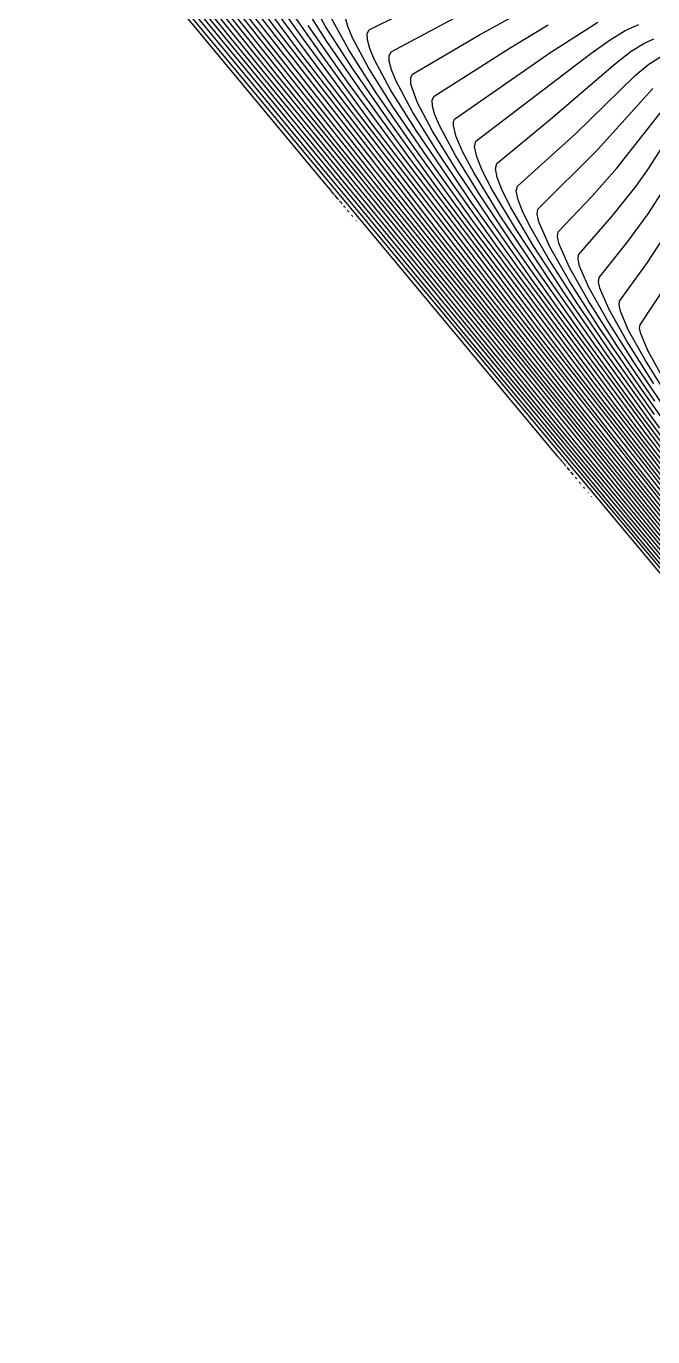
# Model space of a CAD drawing. Header units: inches. Extents: x 2608994 to 2618701, y 1261813 to 1271655.
# Drawn here: x 2609643 to 2610696, y 1262946 to 1265149 of the extents above; entities that cross this region are included whole.
import ezdxf

# ---------------------------------------------------------------- set-up
doc = ezdxf.new("R2010")
doc.units = ezdxf.units.IN
doc.header["$MEASUREMENT"] = 0

msp = doc.modelspace()

# ---------------------------------------------------------------- linework, layer by layer
for points, elevation in [([(2610141.4, 1264889.3), (2609642.7, 1265489.9)], 275), ([(2611281.3, 1263552.5), (2610390.5, 1264618.7), (2609989.7, 1265103.5), (2609670.4, 1265493.5)], 278), ([(2611960, 1262758.6), (2611459.1, 1263352.7), (2610922.7, 1263994.7), (2610432.2, 1264586.3), (2609987.1, 1265128.7), (2609707.6, 1265474.3)], 280), ([(2611954, 1262772.6), (2611510.8, 1263296.3), (2611058.2, 1263838.7), (2610508.8, 1264502.3), (2610036.3, 1265079.5), (2609761.6, 1265420.3)], 281), ([(2611945.1, 1262791.1), (2611938.4, 1262796.3), (2611909.6, 1262829.5), (2611534, 1263274), (2611166.3, 1263715.1), (2610536.7, 1264477.1), (2610027.9, 1265101.1), (2609768.9, 1265425.1)], 282), ([(2611934.8, 1262809), (2611924, 1262819), (2611888, 1262860.6), (2611532.8, 1263280.6), (2611208.3, 1263670.7), (2610565.4, 1264450.7), (2610065.2, 1265066.3), (2609812.2, 1265384.3)], 283), ([(2611657, 1263112.1), (2611137.3, 1263730.7), (2610623.8, 1264346.3), (2610183, 1264879.1), (2609803.6, 1265342.3)], 279), ([(2610905.8, 1263992.9), (2610144.7, 1264905.5), (2609809.6, 1265311.1)], 277), ([(2611928, 1262831.9), (2611925.2, 1262827.5), (2611922.8, 1262828.3), (2611894, 1262859.5), (2611457.8, 1263375.5), (2610702.1, 1264292.3), (2610164.9, 1264953.5), (2609884.2, 1265306.3)], 284), ([(2611892.8, 1262867.1), (2611819.6, 1262952.3), (2611526.8, 1263298.1), (2611403.7, 1263446.3), (2610700.9, 1264301.9), (2610214.1, 1264903.1), (2609946.5, 1265240.3)], 285), ([(2611875, 1262918.3), (2611868.8, 1262921.8), (2611856.8, 1262933.6), (2611799.2, 1262998.8), (2611524.4, 1263321.8), (2611454, 1263406.7), (2610755.6, 1264267.1), (2610518.7, 1264562.3), (2610307.6, 1264828.7), (2610063.8, 1265143.1), (2609977.7, 1265258.3)], 289), ([(2611894, 1262882.1), (2611871.2, 1262904.3), (2611800.4, 1262986), (2611525.6, 1263310), (2611426.5, 1263429.5), (2610696.7, 1264323.5), (2610451.7, 1264627.1), (2610226.7, 1264909.1), (2609982.8, 1265221.1)], 287), ([(2611864.4, 1262936.3), (2611858, 1262940.4), (2611843.6, 1262954.7), (2611784.8, 1263021.3), (2611523.2, 1263328.4), (2611456.3, 1263409.1), (2610771.8, 1264255.1), (2610542.4, 1264541.9), (2610339.6, 1264798.7), (2610102.5, 1265105.9), (2610017.8, 1265219.9)], 290), ([(2611846.8, 1262974.7), (2611843.6, 1262972.3), (2611835.2, 1262978.4), (2611789.6, 1263027.5), (2611636, 1263206.2), (2611475.7, 1263395.9), (2610847.1, 1264177.1), (2610443.4, 1264687.1), (2610197.3, 1265007.5), (2610108.4, 1265127.5), (2610041.3, 1265222.3)], 292), ([(2610530.1, 1264433.3), (2609886.5, 1265206.7)], 276), ([(2611886.8, 1262880.4), (2611825.6, 1262950.9), (2611528, 1263301.9), (2611433.9, 1263415.1), (2610732, 1264271.9), (2610250.5, 1264868.3), (2609985.1, 1265204.3)], 286), ([(2611805.8, 1263045.5), (2611804, 1263043.8), (2611801.6, 1263044.4), (2611792, 1263051.9), (2611745.2, 1263101.8), (2611606, 1263262.7), (2611472.8, 1263420.2), (2610911.9, 1264126.7), (2610558.7, 1264579.1), (2610335, 1264875.5), (2610252.4, 1264989.5), (2610190.3, 1265079.5), (2610145.8, 1265149.1), (2610116.8, 1265201.9)], 296), ([(2611885.1, 1262900.3), (2611879.6, 1262903.2), (2611867.6, 1262915.1), (2611810, 1262980.5), (2611526.8, 1263313.7), (2611449.6, 1263406.7), (2610731.6, 1264288.7), (2610492, 1264586.3), (2610271.5, 1264863.5), (2610025.7, 1265179.1)], 288), ([(2611854.7, 1262954.3), (2611848.4, 1262957.9), (2611835.2, 1262970.7), (2611778.8, 1263034), (2611522, 1263335), (2611461.6, 1263407.9), (2610804.3, 1264222.7), (2610580.2, 1264503.5), (2610384.6, 1264751.9), (2610145.5, 1265062.7), (2610060.2, 1265177.9)], 291), ([(2611834.7, 1262990.3), (2611828, 1262993.7), (2611814.8, 1263006.3), (2611760.8, 1263066.3), (2611541.2, 1263322.9), (2611466.2, 1263412.7), (2610845.8, 1264186.7), (2610630.8, 1264457.9), (2610454.3, 1264683.5), (2610222.6, 1264987.1), (2610139.8, 1265099.9), (2610075.9, 1265191.1)], 293), ([(2611812.4, 1263026.3), (2611804, 1263032.5), (2611788.4, 1263048), (2611729.6, 1263113.7), (2611513.6, 1263365.8), (2611463, 1263427.1), (2610869.7, 1264172.3), (2610505.6, 1264637.9), (2610287.1, 1264927.1), (2610208.1, 1265036.3), (2610147.6, 1265123.9), (2610104.2, 1265192.3)], 295), ([(2611773.4, 1263097.1), (2611766.8, 1263100.3), (2611753.6, 1263112.3), (2611702, 1263168.3), (2611547.2, 1263347.3), (2611465.1, 1263445.1), (2611309.3, 1263641.9), (2610948.9, 1264102.7), (2610633, 1264511.9), (2610433.7, 1264779.5), (2610356.7, 1264887.5), (2610298, 1264973.9), (2610255.1, 1265042.3), (2610228.1, 1265092.7), (2610220.1, 1265111.9), (2610216.1, 1265126.3), (2610215.9, 1265137.1), (2610219.2, 1265143.1), (2610319.6, 1265193)], 299), ([(2611797.4, 1263065.9), (2611793.2, 1263061.6), (2611786, 1263065.9), (2611746.4, 1263106.6), (2611633.6, 1263235.9), (2611478.2, 1263418.7), (2611304, 1263637.1), (2610950.1, 1264085.9), (2610607.8, 1264525.1), (2610380.7, 1264826.3), (2610295.6, 1264943.9), (2610231, 1265037.5), (2610184.9, 1265109.5), (2610155.2, 1265163.5)], 297), ([(2611781.2, 1263079.9), (2611771.6, 1263087.2), (2611756, 1263102.7), (2611699.6, 1263165.2), (2611506.4, 1263389.8), (2611461.9, 1263443.9), (2610922.2, 1264129.1), (2610595.2, 1264551.5), (2610392.8, 1264822.7), (2610317.4, 1264928.3), (2610259.5, 1265013.5), (2610217.3, 1265080.7), (2610191, 1265129.9), (2610183, 1265149.1), (2610179.1, 1265163.5)], 298), ([(2611764.8, 1263116.3), (2611763.2, 1263114.8), (2611760.8, 1263115.2), (2611750, 1263123.5), (2611704.4, 1263171.5), (2611579.6, 1263314.8), (2611468.3, 1263446.3), (2611313.8, 1263641.9), (2610975.4, 1264076.3), (2610667.8, 1264475.9), (2610468.1, 1264744.7), (2610392.3, 1264851.5), (2610333.9, 1264937.9), (2610291.9, 1265005.1), (2610264.4, 1265056.7), (2610256.5, 1265075.9), (2610252.7, 1265090.3), (2610252.5, 1265099.9), (2610256, 1265106.2), (2610361.6, 1265163.1)], 300), ([(2611751.2, 1263132.6), (2611742.8, 1263138.4), (2611728.4, 1263152.1), (2611675.6, 1263209.8), (2611513.6, 1263397), (2611460.8, 1263460.7), (2611316.5, 1263644.3), (2610972.9, 1264087.1), (2610678.8, 1264471.1), (2610493.7, 1264721.9), (2610422.7, 1264822.7), (2610366.4, 1264906.7), (2610325.6, 1264972.7), (2610300.3, 1265020.7), (2610289.3, 1265051.9), (2610288.9, 1265062.7), (2610292, 1265068.7), (2610404.4, 1265134.7), (2610474.1, 1265173.1)], 301), ([(2611733.9, 1263169.1), (2611730.8, 1263167.7), (2611722.4, 1263173.3), (2611690, 1263205.8), (2611523.2, 1263396.3), (2611458.4, 1263473.9), (2611320.7, 1263650.3), (2610906.6, 1264189.1), (2610669.8, 1264503.5), (2610575.3, 1264633.1), (2610498.5, 1264742.3), (2610438.3, 1264832.3), (2610394.9, 1264903.1), (2610377, 1264936.7), (2610365.4, 1264963.1), (2610360.5, 1264982.3), (2610360.7, 1264988.3), (2610362.7, 1264993.1), (2610522.7, 1265104.7), (2610603.5, 1265156.3)], 303), ([(2611827.5, 1263011.9), (2611824.4, 1263008.1), (2611817.2, 1263012.1), (2611775.2, 1263055.9), (2611648, 1263202.9), (2611479.3, 1263401.9), (2610888.3, 1264141.1), (2610509.7, 1264622.3), (2610269.2, 1264937.9), (2610184, 1265054.3), (2610116.7, 1265150.3)], 294), ([(2611744.7, 1263152.3), (2611741.6, 1263150), (2611732, 1263156.4), (2611690, 1263199.6), (2611578.4, 1263326.9), (2611466.8, 1263458.3), (2611324.6, 1263639.5), (2611083.4, 1263951.5), (2610723.3, 1264421.9), (2610533.8, 1264678.7), (2610461.1, 1264781.9), (2610404.8, 1264865.9), (2610363.9, 1264931.9), (2610337.6, 1264981.1), (2610329.6, 1265000.3), (2610325.4, 1265014.7), (2610324.9, 1265025.5), (2610328.1, 1265031.5), (2610455.9, 1265113.1), (2610519.6, 1265151.5)], 302), ([(2611725.5, 1263189.5), (2611722.4, 1263185.3), (2611718.8, 1263185.9), (2611700.8, 1263201.2), (2611662.4, 1263242.1), (2611597.6, 1263315.5), (2611475.2, 1263458.1), (2611330.6, 1263643.1), (2610921.1, 1264178.3), (2610689, 1264487.9), (2610596.9, 1264615.1), (2610522.4, 1264721.9), (2610464.7, 1264809.5), (2610425.2, 1264875.5), (2610409.6, 1264905.5), (2610399.7, 1264929.5), (2610396, 1264946.3), (2610398.3, 1264955.9), (2610591.8, 1265103.5), (2610623.9, 1265126.3), (2610649.5, 1265141.9), (2610672.4, 1265152.1)], 304), ([(2610707.3, 1264473.5), (2610618.4, 1264597.1), (2610548.7, 1264697.9), (2610494.7, 1264780.7), (2610457.2, 1264844.3), (2610443.3, 1264871.9), (2610434.2, 1264894.7), (2610431.2, 1264910.3), (2610433.6, 1264918.5), (2610523.6, 1264993), (2610632.9, 1265086.7), (2610659.4, 1265107.1), (2610680.4, 1265120.3), (2610697.6, 1265127.9)], 305), ([(2610698.6, 1264496.3), (2610625.6, 1264599.5), (2610566.8, 1264685.9), (2610520.8, 1264757.9), (2610489.1, 1264813.1), (2610476.7, 1264838.3), (2610469.2, 1264857.5), (2610466.2, 1264871.9), (2610468.1, 1264880.3), (2610565.6, 1264968.6), (2610666.2, 1265066.3), (2610689.1, 1265085.5), (2610708.4, 1265098)], 306), ([(2610748, 1264438.7), (2610668.7, 1264550.3), (2610604, 1264645.1), (2610556.3, 1264719.5), (2610522.6, 1264778.3), (2610503.9, 1264820.3), (2610501.1, 1264833.5), (2610502.5, 1264841.9), (2610602.8, 1264941.6), (2610695.9, 1265044.7)], 307), ([(2610699, 1264519.1), (2610635.4, 1264612.7), (2610587.2, 1264688.3), (2610555.8, 1264743.5), (2610538.4, 1264783.1), (2610535.7, 1264795.1), (2610536.8, 1264803.5), (2610593.2, 1264863.3), (2610635.2, 1264910.6), (2610722.7, 1265021.9)], 308), ([(2610724.2, 1264495.1), (2610665, 1264582.7), (2610619.4, 1264654.7), (2610588.3, 1264709.9), (2610572.7, 1264745.9), (2610570.1, 1264757.9), (2610571.1, 1264765.1), (2610626.8, 1264829.4), (2610667.5, 1264880.3), (2610689.2, 1264910.6), (2610724.9, 1264966.7)], 309), ([(2610154.4, 1264873.7), (2610141.4, 1264889.3)], 275), ([(2610160.4, 1264866.5), (2610154.6, 1264873.3)], 275), ([(2610161.3, 1264865.3), (2610160.6, 1264866.1)], 275), ([(2610697.6, 1264547.9), (2610652.1, 1264619.9), (2610621.8, 1264673.9), (2610606.8, 1264708.7), (2610604.5, 1264719.5), (2610605.5, 1264726.7), (2610652, 1264784.9), (2610688, 1264833.7), (2610715.6, 1264876.4)], 310), ([(2610166.4, 1264859.3), (2610161.8, 1264864.6)], 275), ([(2610167.3, 1264858.1), (2610166.6, 1264859)], 275), ([(2610172.4, 1264852.1), (2610169, 1264856)], 275), ([(2610173.4, 1264850.9), (2610172.6, 1264851.8)], 275), ([(2610178.4, 1264844.9), (2610176.2, 1264847.4)], 275), ([(2610179.4, 1264843.7), (2610178.6, 1264844.6)], 275), ([(2610184.4, 1264837.7), (2610182.2, 1264840.2)], 275), ([(2610185.4, 1264836.5), (2610184.6, 1264837.5)], 275), ([(2610190.5, 1264830.5), (2610189.4, 1264831.6)], 275), ([(2610191.4, 1264829.3), (2610190.6, 1264830.3)], 275), ([(2610197.4, 1264822.1), (2610196.6, 1264822.9)], 275), ([(2610725.3, 1264520.3), (2610683.2, 1264587.5), (2610654.5, 1264639.1), (2610641.2, 1264670.3), (2610638.9, 1264681.1), (2610639.6, 1264687.1), (2610686.7, 1264751.9), (2610720.4, 1264803.4)], 311), ([(2610713.4, 1264556.3), (2610687.7, 1264603.1), (2610675.6, 1264631.9), (2610673.6, 1264641.5), (2610674.2, 1264647.5), (2610718, 1264713.2)], 312), ([(2610536.2, 1264426.1), (2610530.2, 1264433.2)], 276), ([(2610537.1, 1264424.9), (2610536.2, 1264426)], 276), ([(2610542.2, 1264418.9), (2610537.4, 1264424.4)], 276), ([(2610543.1, 1264417.7), (2610542.2, 1264418.9)], 276), ([(2610544.1, 1264416.5), (2610543.4, 1264417.3)], 276), ([(2610549.2, 1264410.5), (2610544.6, 1264415.8)], 276), ([(2610550.1, 1264409.3), (2610549.4, 1264410.1)], 276), ([(2610555.2, 1264403.3), (2610551.8, 1264407.2)], 276), ([(2610556.2, 1264402.1), (2610555.4, 1264403)], 276), ([(2610561.2, 1264396.1), (2610557.8, 1264400)], 276), ([(2610562.2, 1264394.9), (2610561.4, 1264395.9)], 276), ([(2610567.3, 1264388.9), (2610565, 1264391.4)], 276), ([(2610568.2, 1264387.7), (2610567.4, 1264388.7)], 276), ([(2610573.3, 1264381.7), (2610572.2, 1264382.8)], 276), ([(2610574.3, 1264380.5), (2610573.4, 1264381.6)], 276), ([(2610575.2, 1264379.3), (2610574.6, 1264380)], 276), ([(2610580.3, 1264373.3), (2610579.4, 1264374.2)], 276), ([(2610581.3, 1264372.1), (2610580.6, 1264372.8)], 276), ([(2610587.3, 1264364.9), (2610586.6, 1264365.6)], 276), ([(2610593.3, 1264357.7), (2610592.6, 1264358.5)], 276)]:
    msp.add_lwpolyline(points, dxfattribs=dict(elevation=elevation))

doc.saveas('drawing.dxf')
